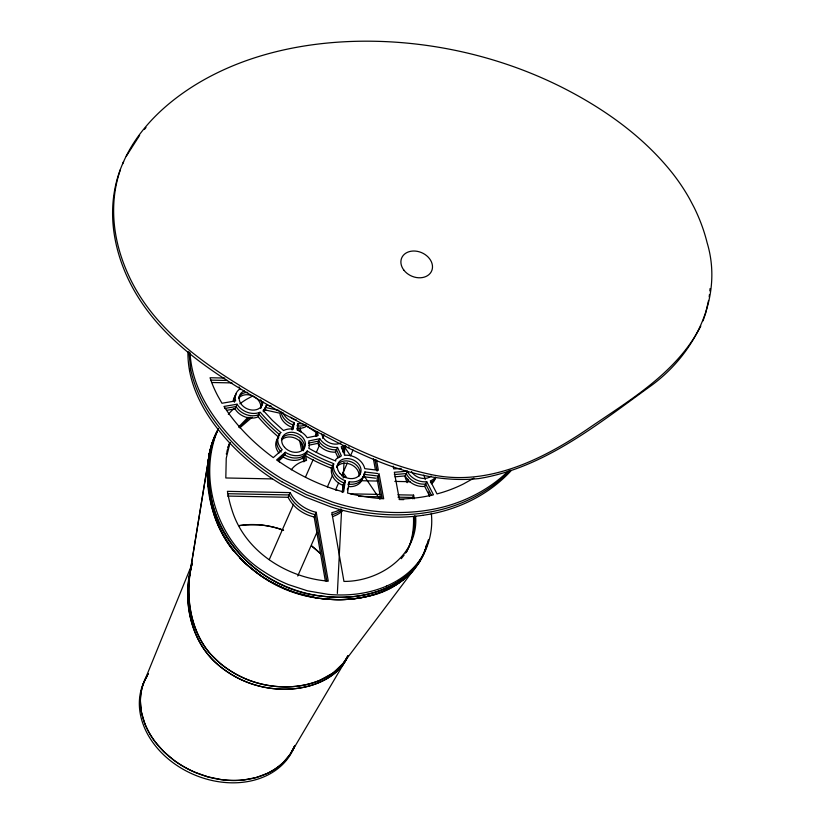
<?xml version="1.0" encoding="UTF-8"?>
<svg xmlns="http://www.w3.org/2000/svg" width="824" height="824" viewBox="0 0 824 824"><rect width="100%" height="100%" fill="white"/><g stroke="black" fill="none" stroke-linecap="round" stroke-linejoin="round"><path stroke-width="1.24" d="M415.615 516.236C418.757 555.314 379.565 581.662 343.948 581.414L331.835 512.621A32.672 25.503 23.7 0 0 341.043 508.933M187.944 351.91C187.388 388.094 208.204 420.662 232.481 445.877A199.439 155.654 23.7 0 0 280.768 484.059L305.251 496.954L330.929 506.894A175.018 136.588 23.7 0 0 350.725 512.219A180.281 140.698 23.7 0 0 422.867 515.319M337.356 593.424L341.589 510.118M342.557 490.888L342.887 484.481M343.217 478.075L343.989 462.697M344.381 455.002L344.772 447.319L350.499 455.785L353.084 449.935M215.723 434.341L216.877 432.157L211.644 444.466L209.76 451.562L190.056 572.289C186.482 598.265 190.55 626.601 205.918 648.375M709.196 296.928L709.454 294.539M709.835 290.944L710.082 288.554M291.737 429.706L294.106 422.599A16.336 12.751 23.7 0 1 282.838 412.464M292.448 429.809L293.087 424.937A16.336 12.751 23.7 0 1 280.953 411.351M294.106 422.599L293.262 429.098A16.336 12.751 23.7 0 0 284.414 430.159L283.559 430.571M302.851 423.588A16.336 12.751 23.7 0 1 298.041 423.546L297.196 430.046A16.336 12.751 23.7 0 1 306.456 436.668L307.187 437.709L318.198 435.443A16.336 12.751 23.7 0 1 317.57 431.56M342.187 492.474L343.258 485.439L345.308 480.763A16.336 12.751 23.7 0 1 333.689 463.603L331.639 468.279A16.336 12.751 23.7 0 0 343.258 485.439M343 491.547L344.278 483.101A16.336 12.751 23.7 0 1 332.669 465.941L332.463 465.859M345.308 480.763L343.598 492.021L337.006 490.074M347.347 489.755L347.563 488.344M348.099 484.811L349.232 481.772A16.336 12.751 23.7 0 0 364.96 471.977L377.649 473.522M349.232 481.772L347.512 493.051L354.021 494.596A163.358 127.483 23.7 0 0 383.685 498.767L379.04 473.625L376.99 478.301L380.76 498.726M189.211 577.892L209.76 451.562C195.267 524.486 250.105 592.199 323.276 598.739A120.51 94.049 23.7 0 0 368.39 596.133C406.531 589.036 435.587 552.554 431.323 513.342M708.568 300.441L705.674 313.11L703.026 320.876M226.322 454.055L226.59 452.87M190.056 572.289L191.333 566.819M424.597 551.637L426.729 544.561M191.415 566.531C184.164 599.254 191.446 637.951 217.361 660.92A81.823 63.86 23.7 0 0 241.308 676.895C255.471 683.755 271.281 687.02 286.989 686.876A93.174 72.718 23.7 0 0 307.208 684.414A91.629 71.513 23.7 0 0 319.619 680.428L333.061 672.992L343.454 663.062L419.571 561.989L425.627 549.299L428.367 539.823M226.868 451.696L227.496 449.368M425.761 548.29L426.688 544.726M425.802 548.166L426.811 544.602M426.822 545.828L427.841 542.264M120.459 169.569C113.712 188.603 112.198 209.234 114.886 229.185A203.878 159.114 23.7 0 0 127.545 272.981C151.77 328.117 203.24 364.012 253.401 393.687C309.968 425.143 366.32 460.616 430.386 474.397C486.479 486.953 541.224 460.286 586.595 429.737C628.753 400.691 676.679 373.251 700.812 326.047M227.836 448.215L229.865 442.591M192.342 563.225C182.197 596.957 188.902 639.053 216.331 663.258A81.823 63.86 23.7 0 0 240.289 679.234C253.339 685.537 267.769 688.885 282.251 689.204A92.927 72.522 23.7 0 0 306.178 686.753C322.998 682.777 340.405 673.074 347.625 656.656M230.03 442.457L226.24 458.309L225.817 477.972L272.229 478.909M192.208 563.544C181.27 598.069 189.891 640.681 218 664.721A82.101 64.076 23.7 0 0 234.613 676.298C249.497 684.692 266.533 689.029 283.59 689.225A93.071 72.636 23.7 0 0 302.913 687.453L306.178 686.753A91.629 71.513 23.7 0 0 318.589 682.766C330.991 677.647 342.526 668.758 347.882 656.131M210.172 498.129C218.638 556.488 275.453 597.318 332.268 599.47A121.19 94.575 23.7 0 0 359.243 598.018C387.239 593.589 416.13 577.572 425.369 549.309M423.186 555.098L425.328 549.423M227.97 447.133L228.392 446.021M123.6 161.659C113.537 183.35 110.601 207.916 113.856 231.523A203.878 159.114 23.7 0 0 126.515 275.319C156.117 341.599 222.387 379.298 282.859 413.411C343.361 445.31 407.417 485.975 478.754 478.579C543.964 467.991 597.132 424.648 649.209 387.074C694.344 355.226 723.832 297.866 707.105 242.699A208.019 162.338 23.7 0 0 694.138 207.504L689.595 198.872A201.87 157.549 23.7 0 0 672.951 173.843C643.431 136.351 603.559 108.294 561.247 86.953A334.596 261.126 23.7 0 0 519.748 68.917C478.6 53.591 435.165 44.475 391.328 41.911A385.488 300.842 23.7 0 0 359.532 41.241C322.256 41.87 284.898 47.411 249.569 59.503A338.334 264.041 23.7 0 0 196.874 83.945C165.47 103.072 137.052 129.605 122.57 163.997M143.397 683.611L191.683 564.924M228.835 444.929L229.793 442.766M189.51 370.872L190.54 368.534L188.923 351.786M226.827 410.28L235.025 408.879L237.085 404.203A16.336 12.751 23.7 0 0 260.137 412.206M422.65 556.004C412.113 576.151 390.937 588.49 369.42 593.805A120.51 94.049 23.7 0 1 324.306 596.391C246.314 589.984 188.14 510.942 215.198 435.34C208.112 451.83 207.638 470.339 209.945 487.901L208.915 490.239L211.902 506.152M278.965 453.076A16.336 12.751 23.7 0 1 278.769 437.225A150.689 117.595 23.7 0 1 258.788 417.593C257.201 416.604 259.601 410.507 260.848 412.917A150.689 117.595 23.7 0 0 280.819 432.528M263.721 411.67A16.336 12.751 23.7 0 0 264.411 409.796L266.471 405.109L271.302 406.181M278.893 460.801L283.24 456.949L285.3 452.273A16.336 12.751 23.7 0 0 307.239 451.027A140.399 109.571 23.7 0 0 332.875 463.304L332.989 463.325M298.041 423.546L297.011 425.884A16.336 12.751 23.7 0 0 305.982 424.762M283.24 456.949A16.336 12.751 23.7 0 0 305.179 455.703L307.239 451.027M227.599 496.058L288.142 497.294L290.192 492.618A32.672 25.503 23.7 0 0 316.22 512.312L328.261 581.157C286.546 577.748 244.656 551.246 231.966 509.974A158.311 123.549 23.7 0 1 228.433 496.718L227.414 491.341L290.192 492.618M308.763 445.228L317.714 443.384L319.764 438.708L320.484 439.748A16.336 12.751 23.7 0 0 337.521 447.453L341.404 455.929L340.044 456.445A16.336 12.751 23.7 0 0 334.956 460.668L334.832 460.616M269.263 559.609L293.571 504.226M305.467 477.127L313.223 459.452M316.334 452.386L319.434 445.321M322.534 438.244L324.089 434.712M338.139 457.959L335.461 452.129L337.521 447.453M325.346 580.91L314.171 516.988L316.22 512.312M327.324 487.066L332.453 475.376M342.722 451.995L345.287 446.144M297.742 576.007L316.88 532.407M335.502 489.992L338.602 482.926M341.713 475.85L347.398 462.892M348.202 484.11A16.336 12.751 23.7 0 0 363.93 474.315L364.96 471.977M395.005 476.818L405.233 475.891L407.283 471.215A16.336 12.751 23.7 0 0 426.729 481.721L433.476 494.802L425.266 496.522A162.38 126.721 23.7 0 1 399.3 499.076L394.346 472.265L407.283 471.215M412.824 498.829L412.577 497.459L413.607 495.121L397.868 494.802M429.737 496.213L424.679 486.397L426.729 481.721M294.858 745.483L290.089 754.393L283.538 762.19A83.121 64.869 23.7 0 1 267.172 773.458L255.996 777.599L243.801 779.926A83.152 64.89 23.7 0 1 220.832 779.535L207.658 776.785L194.825 772.232A83.142 64.89 23.7 0 1 174.029 760.325L163.883 751.735L155.324 742.053A83.172 64.911 23.7 0 1 144.653 723.184M347.728 656.12C340.384 671.436 323.08 680.645 307.208 684.414A92.927 72.522 23.7 0 1 283.271 686.866C267.604 686.546 252.041 682.581 238.157 675.319A82.163 64.128 23.7 0 1 220.276 663.444L210.336 653.854L206.062 648.57M218.412 428.604C196.596 478.075 217.485 542.377 263.113 571.145A112.507 87.808 23.7 0 0 288.472 584.618L307.64 590.87L328.199 594.361A120.304 93.895 23.7 0 0 386.58 586.091M217.938 429.84C207.597 448.081 206.093 469.834 208.915 490.239C206.103 469.824 207.71 448.112 217.907 429.819M407.035 551.019C412.371 540.565 413.926 528.575 413.504 516.947M425.266 550.36C417.881 566.953 402.957 578.984 386.569 586.07M424.236 552.698C414.4 574.668 392.07 588.192 369.42 593.805A120.644 94.152 23.7 0 1 327.169 596.689M406.768 551.534L406.222 552.533M347.882 655.997L343.484 663.021M126.257 156.272L139.627 135.352M148.124 673.867L143.901 682.272A83.183 64.921 23.7 0 0 140.379 700.894L141.409 712.018L144.653 723.184M406.963 550.7C412.958 540.214 414.853 527.875 414.565 515.948M292.108 751.179L346.564 658.922M406.675 551.194L405.47 553.131M404.172 555.036L401.267 558.693M238.672 426.935L248.096 417.181M144.396 129.44L146.002 127.473M239.176 427.388L250.053 417.15M415.378 567.983C403.626 582.558 386.322 591.622 368.39 596.143A120.644 94.152 23.7 0 1 326.149 599.027L321 598.461M239.763 427.883L252.154 417.263M285.3 452.273L276.596 459.967L279.697 462.12M277.75 460.379L284.27 454.611A16.336 12.751 23.7 0 0 306.209 453.365A140.399 109.571 23.7 0 0 331.856 465.642M473.954 478.105L463.479 483.946A164.089 128.06 23.7 0 1 441.643 492.618L437.029 493.916L430.313 480.876A16.336 12.751 23.7 0 0 435.433 477.323M252.597 396.025L246.469 399.352A116.133 90.63 23.7 0 0 239.835 403.812M264.772 410.465L265.998 409.961M319.764 438.708L308.753 440.974A16.336 12.751 23.7 0 1 308.784 448.225A139.246 108.665 23.7 0 0 323.163 455.724L333.998 460.307M308.413 443.168L318.733 441.046L319.465 442.086A16.336 12.751 23.7 0 0 336.491 449.791L339.89 457.207M237.085 404.203L223.963 406.448C236.952 426.451 254.173 443.497 273.321 457.608L282.21 449.739A16.336 12.751 23.7 0 1 280.829 432.548M224.581 408.498L236.055 406.541A16.336 12.751 23.7 0 0 259.107 414.544M422.867 515.33L429.098 514.331A173.195 135.167 23.7 0 0 447.164 510.005C464.067 504.885 480.135 496.882 494.173 486.139A199.789 155.921 23.7 0 0 510.87 470.968M401.237 468.434L393.728 468.908L393.223 466.178M248.9 524.589L238.878 525.64L245.387 524.806L259.014 524.816A76.797 59.936 23.7 0 1 279.748 528.926L283.126 530.131M394.336 474.562L406.253 473.553A16.336 12.751 23.7 0 0 425.699 484.059L431.601 495.512M224.818 378.051L210.048 377.752L211.253 381.275A134.096 104.648 23.7 0 0 217.886 396.066L221.965 403.255L235.643 400.917A16.336 12.751 23.7 0 1 240.402 388.65M210.872 380.132L227.486 380.461M211.686 382.501L231.997 382.913M361.499 480.722L378.154 481.062M394.82 481.401L410.373 481.721M350.663 493.844L379.885 494.441M227.506 493.7L289.173 494.956A32.672 25.503 23.7 0 0 315.19 514.65L326.798 581.033M358.636 496.367L381.11 496.821M397.971 497.16L412.577 497.459M399.187 499.55L403.688 499.643M378.35 470.267L376.527 459.998M377.207 470.174L364.754 468.65A16.336 12.751 23.7 0 0 345.06 455.239L341.177 446.762L342.537 446.258A16.336 12.751 23.7 0 0 344.123 445.423M376.619 475.86L363.93 474.315M375.497 478.188L362.91 476.653A16.336 12.751 23.7 0 1 348.459 486.603M327.169 596.7C269.582 592.199 214.796 547.486 209.945 487.901M315.849 597.678L295.445 592.621M278.986 410.424L265.441 407.447A16.336 12.751 23.7 0 1 263.216 411.619M264.411 409.796L279.892 413.195A16.336 12.751 23.7 0 0 292.057 427.275M349.129 447.185L348.428 446.979M345.967 446.227L345.864 446.196A16.336 12.751 23.7 0 1 342.444 449.853M294.951 592.456L285.856 589.067A112.538 87.828 23.7 0 1 260.775 575.636L246.129 564.255L239.63 557.972M330.826 467.97L330.929 468.011A140.399 109.571 23.7 0 1 305.189 455.693M345.792 477.539L344.762 477.075M281.798 481.71L306.271 494.616L331.959 504.556A175.018 136.588 23.7 0 0 351.745 509.881A180.281 140.698 23.7 0 0 423.886 512.981L430.128 511.992A173.195 135.167 23.7 0 0 448.194 507.666C465.097 502.547 481.154 494.544 495.203 483.801A199.789 155.921 23.7 0 0 510.365 470.257M311.915 546.147L317.415 550.751A97.974 76.467 23.7 0 1 320.031 553.161M311.709 545.993L320.588 553.759M283.322 430.375L272.466 420.477L263.113 410.373A16.336 12.751 23.7 0 0 266.471 405.109M259.189 414.513L259.828 415.255A150.689 117.595 23.7 0 0 279.799 434.866A16.336 12.751 23.7 0 0 281.18 452.077M233.522 551.019C224.736 540.008 218.247 527.278 214.034 513.846M364.795 476.942L379.812 499.169M317.755 443.446L318.435 444.424A16.336 12.751 23.7 0 0 335.461 452.129M240.237 389.505L239.063 386.868M404.893 476.54L407.138 482.689M407.746 479.115L408.57 481.587M423.835 475.088L425.287 479.62M190.54 368.534C196.194 397.415 213.406 422.64 233.501 443.539A199.439 155.654 23.7 0 0 281.798 481.721M318.764 443.374L319.187 445.547M300.173 427.821L301.017 432.178M305.477 455.002L306.549 460.441A32.672 25.503 23.7 0 0 291.284 469.834M298.721 427.986L299.359 431.251M301.481 442.127L303.181 450.821M304.241 456.259L305.096 460.606M297.268 428.15L297.691 430.324M299.606 440.109L301.522 449.894M303.005 457.505L303.85 461.862M374.951 459.401L377.124 471.143M378.01 475.963L382.079 497.964M373.385 458.803L375.281 469.072M429.386 496.347L428.974 494.173A187.213 146.106 23.7 0 0 428.542 492M413.607 495.121L414.225 498.767M190.076 352.785C191.652 386.93 211.49 417.212 234.531 441.201A199.439 155.654 23.7 0 0 282.828 479.383L307.301 492.278L332.989 502.218A175.018 136.588 23.7 0 0 352.775 507.543A180.281 140.698 23.7 0 0 424.916 510.643L431.148 509.654A173.195 135.167 23.7 0 0 449.214 505.328C466.127 500.209 482.184 492.206 496.233 481.463A199.789 155.921 23.7 0 0 508.223 471.101M341.012 510.581A32.672 25.503 23.7 0 1 332.041 514.67M228.33 414.245A116.133 90.63 23.7 0 1 233.769 408.786M342.526 472.348A32.672 25.503 23.7 0 1 346.296 477.148M234.366 402.215A16.336 12.751 23.7 0 1 236.086 393.944M435.752 477.508A16.336 12.751 23.7 0 1 430.437 482.73M260.672 399.805A12.257 9.558 23.7 0 1 260.683 408.261M238.558 397.92A12.257 9.558 23.7 0 1 247.653 392.358M345.544 445.733A16.336 12.751 23.7 0 1 341.507 448.596M316.787 436.339A16.336 12.751 23.7 0 1 316.849 431.498M335.553 461.049A16.336 12.751 23.7 0 1 335.862 460.771M281.53 439.274A12.257 9.558 23.7 0 1 297.176 436.267A12.257 9.558 23.7 0 1 303.366 450.347M336.594 466.981A12.257 9.558 23.7 0 1 351.395 461.924A12.257 9.558 23.7 0 1 359.388 475.85M431.076 476.097A12.257 9.558 23.7 0 1 411.475 471.555M296.434 419.952A12.257 9.558 23.7 0 1 290.666 417.181M262.835 401.649A12.257 9.558 23.7 0 1 245.583 408.024A12.257 9.558 23.7 0 1 244.275 390.885M341.023 442.838A12.257 9.558 23.7 0 1 321.71 434.052M336.985 490.177A172.103 134.312 23.7 0 1 279.769 462.037M342.743 510.592A32.672 25.503 23.7 0 1 333.401 516.298M314.171 516.988A32.672 25.503 23.7 0 1 288.142 497.294M258.077 416.882A16.336 12.751 23.7 0 1 235.025 408.879M233.161 401.329A16.336 12.751 23.7 0 1 235.757 395.427M435.494 477.395A16.336 12.751 23.7 0 1 431.549 483.76M424.679 486.397A16.336 12.751 23.7 0 1 405.233 475.891M306.868 452.479A16.336 12.751 23.7 0 1 306.724 452.901M297.237 428.356A16.336 12.751 23.7 0 0 306.755 426.121L316.262 432.476A16.336 12.751 23.7 0 0 315.52 436.236M293.89 424.504A12.257 9.558 23.7 0 1 292.942 424.206M238.527 398.404A12.257 9.558 23.7 0 1 252.927 396.045A12.257 9.558 23.7 0 1 260.59 408.354M332.906 465.344A16.336 12.751 23.7 0 1 333.658 464.314M285.331 454.467A12.257 9.558 23.7 0 1 284.517 453.89M281.458 440.201A12.257 9.558 23.7 0 1 295.631 438.358A12.257 9.558 23.7 0 1 303.242 450.254M344.906 482.627A12.257 9.558 23.7 0 1 343.969 482.308M336.604 467.115A12.257 9.558 23.7 0 1 350.334 464.242A12.257 9.558 23.7 0 1 358.965 475.757M148.135 673.805A82.081 64.056 23.7 0 0 162.822 750.633A82.04 64.025 23.7 0 0 206.134 776.311M206.041 776.342A82.019 64.014 23.7 0 0 289.698 754.887A82.07 64.056 23.7 0 0 294.601 746.132A81.895 63.911 23.7 0 1 190.107 772.922A81.895 63.911 23.7 0 1 147.084 676.216M248.9 524.589A76.354 59.596 23.7 0 1 283.6 530.244M284.558 447.36A12.257 9.558 23.7 0 0 304.746 447.308A12.257 9.558 23.7 0 0 291.377 432.26A12.257 9.558 23.7 0 0 284.558 447.36M340.116 473.563A12.257 9.558 23.7 0 0 360.346 473.666A12.257 9.558 23.7 0 0 347.11 458.546A12.257 9.558 23.7 0 0 340.116 473.563M403.884 270.159A16.336 12.751 23.7 0 0 431.127 271.992A16.336 12.751 23.7 0 0 415.059 251.052A16.336 12.751 23.7 0 0 403.884 270.159"/></g></svg>
